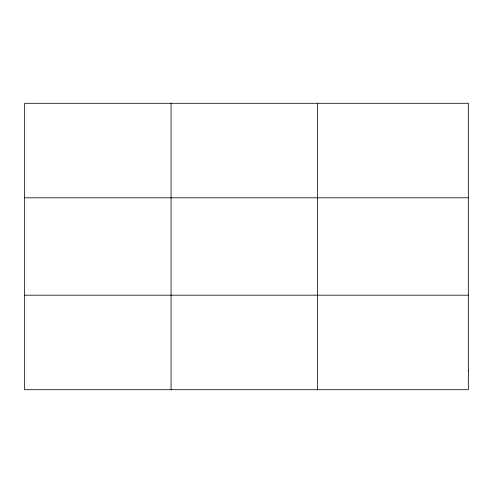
<?xml version="1.0" encoding="UTF-8"?>
<svg xmlns="http://www.w3.org/2000/svg" width="493" height="493" viewBox="0 0 493 493"><rect width="100%" height="100%" fill="white"/><g stroke="black" fill="none" stroke-linecap="round" stroke-linejoin="round"><path stroke-width="0.74" d="M171.071 103.296L171.071 389.704M317.492 103.296L317.492 389.704M24.65 197.81L468.35 197.81M24.65 295.19L468.35 295.19M468.35 370.804L468.35 389.704L24.65 389.704L24.65 103.296L468.35 103.296L468.35 370.804"/></g></svg>
